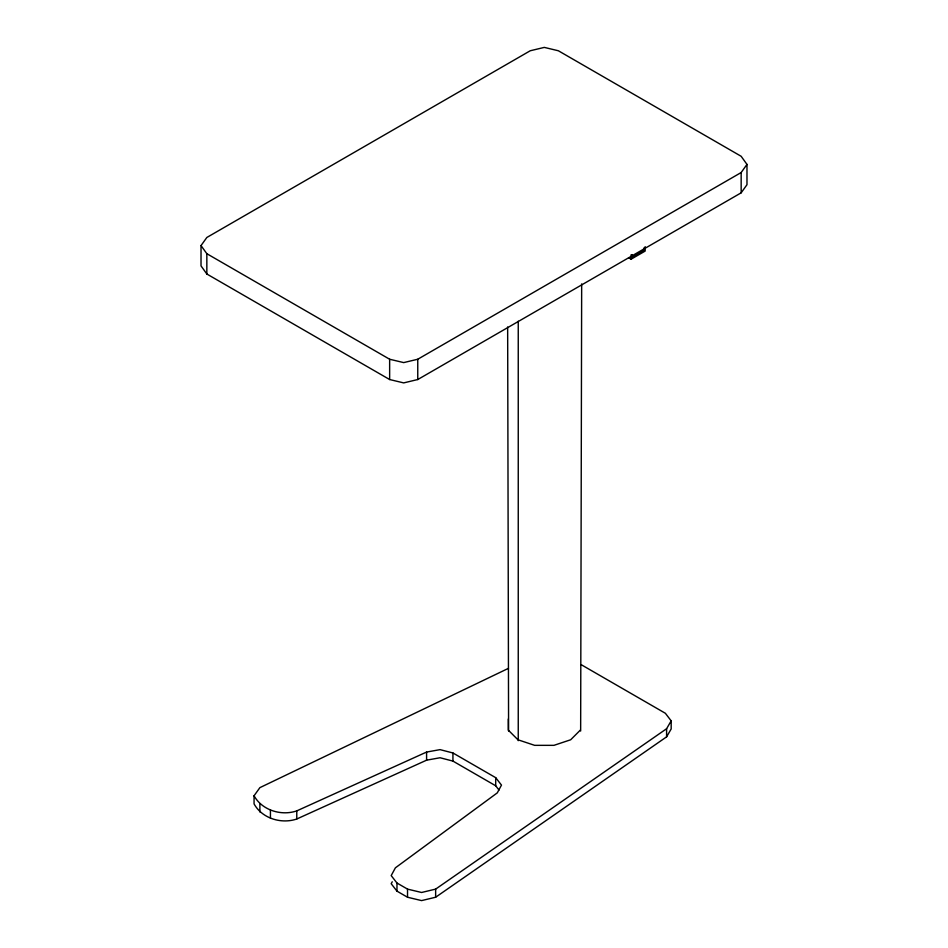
<?xml version="1.0" encoding="UTF-8"?>
<svg xmlns="http://www.w3.org/2000/svg" width="948" height="948" viewBox="0 0 948 948"><rect width="100%" height="100%" fill="white"/><g stroke="black" fill="none" stroke-linecap="round" stroke-linejoin="round"><path stroke-width="1.42" d="M580.65 731.027L581.669 283.902M392.247 881.77L391.192 883.714L396.975 891.144L407.522 897.235L421.587 900.6L435.642 897.235L666.598 736.845L671.172 728.976L671.172 720.859L665.366 713.275L581.077 664.607M508.46 668.34L259.882 787.646L254.064 795.763C262.051 810.327 281.426 816.181 296.771 810.884L426.588 752.06L440.062 749.631L452.931 752.973L495.697 777.668L501.48 785.098L497.285 792.872L395.399 867.823L391.192 875.596L396.975 883.026L407.522 889.117L421.587 892.483L435.642 889.117L666.598 728.728L671.172 720.859M201.023 245.591L206.842 237.474L530.24 50.765L544.306 47.4L558.36 50.765L741.158 156.29L746.977 164.407L746.977 184.706L741.158 192.823L417.76 379.532L403.694 382.897L389.64 379.532L206.842 274.008L201.023 265.89L201.023 245.591L206.842 253.709L389.64 359.245L403.694 362.598L417.76 359.245L741.158 172.536L746.977 164.407M580.318 730.126L570.672 739.772L553.952 745.341L534.648 745.341L517.94 739.772L508.294 730.126L508.294 718.987M628.571 257.714L631.119 259.183L645.173 251.066L645.173 246.634M254.064 795.763L254.064 803.88C262.051 818.444 281.426 824.298 296.771 819.001L426.588 760.178L440.062 757.748L452.931 761.09L495.697 785.785L499.004 790.028M507.654 326.977L508.59 731.027M741.158 172.536L741.158 192.823M666.598 728.728L666.598 736.845M644.13 247.701L644.13 250.462L632.174 257.358L632.174 254.597M631.119 254.751L631.119 259.183M518.248 321.218L518.248 740.684M495.697 777.668L495.697 785.785M452.931 752.973L452.931 761.09M435.642 889.117L435.642 897.235M426.588 752.06L426.588 760.178M417.76 359.245L417.76 379.532M407.522 889.117L407.522 897.235M396.975 883.026L396.975 891.144M389.64 359.245L389.64 379.532M296.771 810.884L296.771 819.001M270.429 809.971L270.429 818.088M259.882 803.88L259.882 811.998M206.842 253.709L206.842 274.008"/></g></svg>
